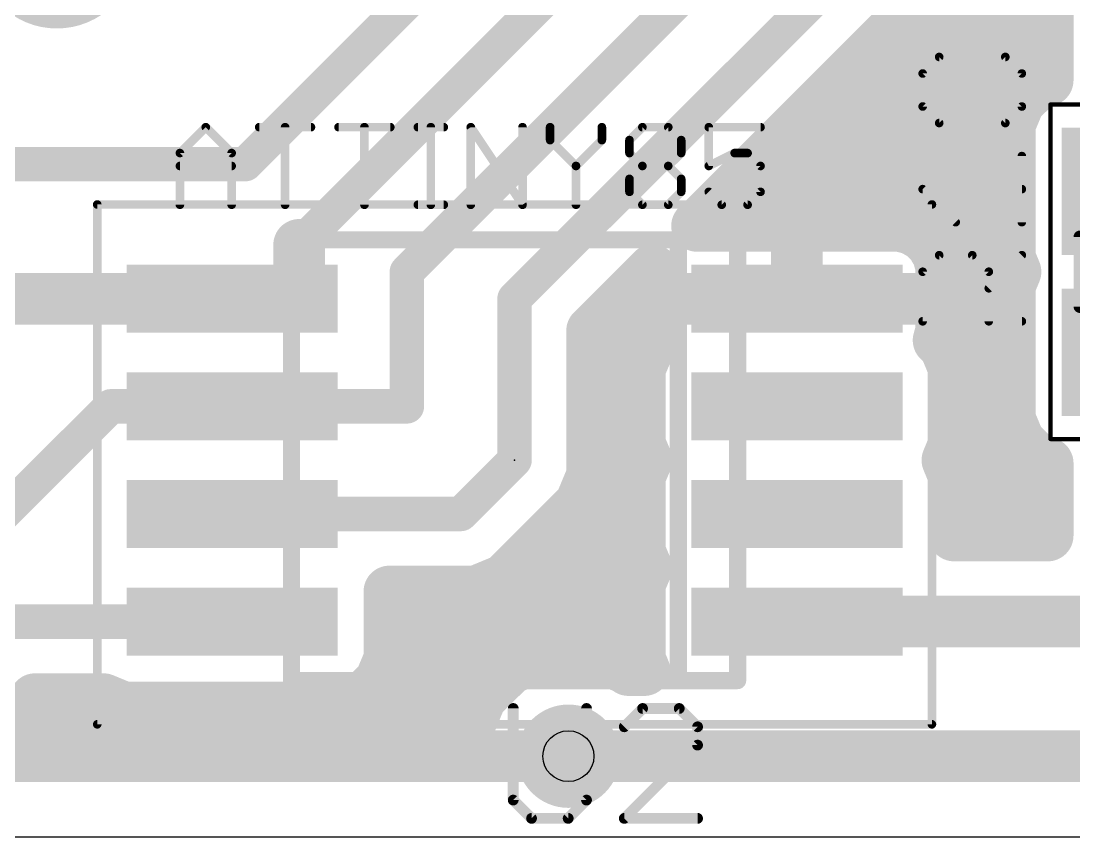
# Model space of a CAD drawing. Extents: x -4.6 to 38, y -0.1 to 31.9.
# Drawn here: x 18.95 to 31.36, y 0 to 9.63 of the extents above; entities that cross this region are included whole.
import ezdxf

# ---------------------------------------------------------------- set-up
doc = ezdxf.new("R2010")
doc.units = 0
for name, color, linetype in [('1', 22, 'CONTINUOUS'), ('16', 175, 'CONTINUOUS'), ('18', 82, 'CONTINUOUS'), ('20', 7, 'CONTINUOUS'), ('21', 253, 'CONTINUOUS'), ('23', 7, 'CONTINUOUS'), ('25', 253, 'CONTINUOUS'), ('27', 253, 'CONTINUOUS'), ('29', 253, 'CONTINUOUS'), ('30', 4, 'CONTINUOUS'), ('31', 3, 'CONTINUOUS'), ('39', 22, 'CONTINUOUS'), ('44', 253, 'CONTINUOUS'), ('51', 253, 'CONTINUOUS')]:
    doc.layers.add(name, color=color, linetype=linetype)

# ---------------------------------------------------------------- blocks, each defined once
blk = doc.blocks.new('ROUNDP')
at = {"const_width": 0.5}
blk.add_lwpolyline([(0, -0.25, 1), (0, 0.25, 1), (0, -0.25)], format="xyb", dxfattribs=at)
blk = doc.blocks.new('RECT')
blk.add_solid([(-0.5, -0.5), (0.5, -0.5), (-0.5, 0.5), (0.5, 0.5)])
blk = doc.blocks.new('ROUNDV')
at = {"const_width": 0.5}
blk.add_lwpolyline([(0, -0.25, 1), (0, 0.25, 1), (0, -0.25)], format="xyb", dxfattribs=at)

msp = doc.modelspace()

# ---------------------------------------------------------------- linework, layer by layer
at = {"layer": '1'}
for points, const_width in [([(21.59, 7.9375), (25.0825, 11.43)], 0.4064), ([(22.225, 6.985), (26.3525, 11.1125)], 0.4064), ([(27.6225, 10.795), (23.495, 6.6675)], 0.4064), ([(24.765, 6.35), (28.8925, 10.4775)], 0.4064), ([(31.0515, 10.1229), (31.0515, 8.9271)], 0.6096), ([(29.4105, 9.7023), (29.6677, 9.9595)], 0.6096), ([(28.095, 7.4575), (29.5275, 9.8425)], 0.6096), ([(29.4618, 9.7536), (31.0515, 9.7536)], 0.6096), ([(26.9169, 7.2088), (29.4105, 9.7023)], 0.6096), ([(28.8522, 9.144), (31.0515, 9.144)], 0.6096), ([(31.0515, 8.9271), (30.9146, 8.8704)], 0.6096), ([(30.9146, 8.8704), (30.7146, 8.6704)], 0.6096), ([(30.7146, 8.6704), (30.6063, 8.409)], 0.6096), ([(28.2426, 8.5344), (30.6583, 8.5344)], 0.6096), ([(30.6063, 8.409), (30.6063, 6.826)], 0.6096), ([(27.633, 7.9248), (30.6063, 7.9248)], 0.6096), ([(18.7325, 7.9375), (21.59, 7.9375)], 0.4064), ([(28.095, 6.35), (28.095, 7.4575)], 0.6096), ([(27.0234, 7.3152), (30.6063, 7.3152)], 0.6096), ([(28.095, 7.2088), (26.9169, 7.2088)], 0.6096), ([(29.3116, 7.2088), (28.095, 7.2088)], 0.6096), ([(28.095, 7.2088), (28.095, 6.35)], 0.6096), ([(28.095, 6.35), (28.095, 7.2088)], 0.6096), ([(29.4537, 7.1707), (29.3116, 7.2088)], 0.6096), ([(29.5811, 7.0972), (29.4537, 7.1707)], 0.6096), ([(29.6852, 6.9931), (29.5811, 7.0972)], 0.6096), ([(22.225, 6.35), (22.225, 6.985)], 0.6096), ([(29.7587, 6.8657), (29.6852, 6.9931)], 0.6096), ([(29.7968, 6.7236), (29.7587, 6.8657)], 0.6096), ([(30.6063, 6.826), (30.672, 6.6675)], 0.6096), ([(25.6794, 5.9712), (26.3932, 6.685)], 0.6096), ([(26.3932, 6.685), (26.3932, 6.35)], 0.6096), ([(28.095, 6.7056), (28.095, 6.7056)], 0.6096), ([(29.7968, 6.35), (29.7968, 6.7236)], 0.6096), ([(29.7968, 6.7056), (30.6562, 6.7056)], 0.6096), ([(30.672, 6.6675), (30.6063, 6.509)], 0.6096), ([(23.495, 6.6675), (23.495, 5.08)], 0.4064), ([(30.6063, 6.509), (30.6063, 4.926)], 0.6096), ([(18.0975, 6.35), (21.435, 6.35)], 0.6096), ([(21.435, 6.35), (22.225, 6.35)], 0.6096), ([(26.3932, 6.35), (28.095, 6.35)], 0.6096), ([(28.095, 6.35), (26.3932, 6.35)], 0.6096), ([(26.3932, 6.35), (26.3932, 5.9764)], 0.6096), ([(28.095, 6.35), (28.095, 6.35)], 0.6096), ([(29.7968, 6.35), (28.095, 6.35)], 0.6096), ([(28.095, 6.35), (28.095, 6.35)], 0.6096), ([(28.095, 6.35), (29.7968, 6.35)], 0.6096), ([(28.095, 6.35), (28.095, 6.35)], 0.6096), ([(29.7968, 5.9764), (29.7968, 6.35)], 0.6096), ([(24.765, 4.445), (24.765, 6.35)], 0.4064), ([(26.67, 6.35), (26.035, 5.715)], 0.4064), ([(28.095, 6.35), (26.67, 6.35)], 0.4064), ([(25.8042, 6.096), (26.3932, 6.096)], 0.6096), ([(29.7968, 6.096), (30.6063, 6.096)], 0.6096), ([(25.6794, 4.2631), (25.6794, 5.9712)], 0.6096), ([(26.3932, 5.9764), (26.4248, 5.8586)], 0.6096), ([(29.7652, 5.8586), (29.7968, 5.9764)], 0.6096), ([(26.3491, 5.7829), (26.2408, 5.5215)], 0.6096), ([(26.4248, 5.8586), (26.3491, 5.7829)], 0.6096), ([(29.8409, 5.7829), (29.7652, 5.8586)], 0.6096), ([(29.9492, 5.5215), (29.8409, 5.7829)], 0.6096), ([(26.035, 5.715), (26.035, 4.1275)], 0.4064), ([(25.6794, 5.4864), (26.2408, 5.4864)], 0.6096), ([(26.2408, 5.5215), (26.2408, 4.6385)], 0.6096), ([(29.9492, 4.6385), (29.9492, 5.5215)], 0.6096), ([(29.9492, 5.4864), (30.6063, 5.4864)], 0.6096), ([(20.0025, 5.08), (18.0975, 3.175)], 0.4064), ([(21.435, 5.08), (20.0025, 5.08)], 0.4064), ([(23.495, 5.08), (21.435, 5.08)], 0.4064), ([(30.6063, 4.926), (30.7146, 4.6646)], 0.6096), ([(25.6794, 4.8768), (26.2408, 4.8768)], 0.6096), ([(29.9492, 4.8768), (30.6267, 4.8768)], 0.6096), ([(30.7146, 4.6646), (30.9146, 4.4646)], 0.6096), ([(26.2408, 4.6385), (26.321, 4.445)], 0.6096), ([(29.869, 4.445), (29.9492, 4.6385)], 0.6096), ([(26.321, 4.445), (26.2408, 4.2515)], 0.6096), ([(29.9492, 4.2515), (29.869, 4.445)], 0.6096), ([(30.9146, 4.4646), (31.0515, 4.4079)], 0.6096), ([(24.13, 3.81), (24.765, 4.445)], 0.4064), ([(31.0515, 4.4079), (31.0515, 3.556)], 0.6096), ([(25.5402, 3.927), (25.6794, 4.2631)], 0.6096), ([(25.6794, 4.2672), (26.2473, 4.2672)], 0.6096), ([(26.2408, 4.2515), (26.2408, 3.3685)], 0.6096), ([(29.9427, 4.2672), (31.0515, 4.2672)], 0.6096), ([(29.9492, 3.556), (29.9492, 4.2515)], 0.6096), ([(26.035, 4.1275), (23.495, 1.27)], 0.4064), ([(25.283, 3.6698), (25.5402, 3.927)], 0.6096), ([(21.435, 3.81), (24.13, 3.81)], 0.4064), ([(24.648, 3.0348), (25.283, 3.6698)], 0.6096), ([(25.2708, 3.6576), (26.2408, 3.6576)], 0.6096), ([(29.9492, 3.6576), (31.0515, 3.6576)], 0.6096), ([(31.0515, 3.556), (29.9492, 3.556)], 0.6096), ([(26.2408, 3.3685), (26.321, 3.175)], 0.6096), ([(26.321, 3.175), (26.2408, 2.9815)], 0.6096), ([(24.6612, 3.048), (26.2684, 3.048)], 0.6096), ([(24.3119, 2.8956), (24.648, 3.0348)], 0.6096), ([(26.2408, 2.9815), (26.2408, 2.0985)], 0.6096), ([(23.2892, 2.0985), (23.2892, 2.8956)], 0.6096), ([(23.2892, 2.8956), (24.3119, 2.8956)], 0.6096), ([(21.435, 2.54), (18.7325, 2.54)], 0.4064), ([(23.2892, 2.4384), (26.2408, 2.4384)], 0.6096), ([(28.095, 2.54), (32.0675, 2.54)], 0.6096), ([(23.1809, 1.8371), (23.2892, 2.0985)], 0.6096), ([(25.1575, 2.1717), (24.7094, 1.9861)], 0.6096), ([(25.6425, 2.1717), (25.1575, 2.1717)], 0.6096), ([(26.0906, 1.9861), (25.6425, 2.1717)], 0.6096), ([(26.2408, 2.0985), (26.2947, 1.9685)], 0.6096), ([(24.7094, 1.9861), (24.3664, 1.6431)], 0.6096), ([(26.1082, 1.9685), (26.0906, 1.9861)], 0.6096), ([(26.2947, 1.9685), (26.1082, 1.9685)], 0.6096), ([(22.9809, 1.6371), (23.1809, 1.8371)], 0.6096), ([(23.1726, 1.8288), (24.5521, 1.8288)], 0.6096), ([(18.933, 1.4473), (19.1113, 1.6256)], 0.6096), ([(19.1113, 1.6256), (19.9168, 1.6256)], 0.6096), ([(19.9168, 1.6256), (20.1505, 1.5288)], 0.6096), ([(22.7195, 1.5288), (22.9809, 1.6371)], 0.6096), ([(24.3664, 1.6431), (24.2329, 1.3208)], 0.6096), ([(18.6275, 1.3208), (18.933, 1.4473)], 0.6096), ([(20.1505, 1.5288), (22.7195, 1.5288)], 0.6096), ([(24.2329, 1.3208), (18.6275, 1.3208)], 0.6096), ([(23.495, 1.27), (12.3825, 1.27)], 0.6096), ([(35.15, 0.9525), (25.4, 0.9525)], 0.6096)]:
    msp.add_lwpolyline(points, dxfattribs=dict(at, const_width=const_width))
for points, const_width in [([(29.4618, 9.906, 1), (29.4618, 9.6012)], 0.3048), ([(29.6581, 9.764, 1), (29.3969, 9.921)], 0.3048), ([(31.0515, 9.6012, 1), (31.0515, 9.906)], 0.3048), ([(29.3027, 9.8101, 1), (29.5182, 9.5945)], 0.3048), ([(29.5182, 9.5945, 1), (29.3027, 9.8101)], 0.3048), ([(28.8522, 9.2964, 1), (28.8522, 8.9916)], 0.3048), ([(31.0515, 8.9916, 1), (31.0515, 9.2964)], 0.3048), ([(31.1098, 8.7863, 1), (30.9932, 9.0679)], 0.3048), ([(30.8563, 9.0112, 1), (30.973, 8.7296)], 0.3048), ([(31.0224, 8.7627, 1), (30.8069, 8.9782)], 0.3048), ([(30.8991, 8.9271, 1), (31.2039, 8.9271)], 0.3048), ([(30.8554, 8.612, 1), (30.5738, 8.7287)], 0.3048), ([(28.2426, 8.6868, 1), (28.2426, 8.382)], 0.3048), ([(30.6068, 8.7781, 1), (30.8223, 8.5626)], 0.3048), ([(30.6583, 8.382, 1), (30.6583, 8.6868)], 0.3048), ([(30.7587, 8.409, 1), (30.4539, 8.409)], 0.3048), ([(30.4655, 8.4673, 1), (30.7471, 8.3506)], 0.3048), ([(27.633, 8.0772, 1), (27.633, 7.7724)], 0.3048), ([(30.6063, 7.7724, 1), (30.6063, 8.0772)], 0.3048), ([(21.5182, 8.0093, 1), (21.6618, 7.8657)], 0.2032), ([(21.59, 7.8359, 1), (21.59, 8.0391)], 0.2032), ([(28.2474, 7.4575, 1), (27.9426, 7.4575)], 0.3048), ([(27.0234, 7.4676, 1), (27.0234, 7.1628)], 0.3048), ([(27.9644, 7.536, 1), (28.2256, 7.379)], 0.3048), ([(30.6063, 7.1628, 1), (30.6063, 7.4676)], 0.3048), ([(26.9169, 7.3612, 1), (26.9169, 7.0564)], 0.3048), ([(26.8092, 7.3166, 1), (27.0247, 7.101)], 0.3048), ([(28.095, 7.3612, 1), (28.095, 7.0564)], 0.3048), ([(28.2474, 7.2088, 1), (27.9426, 7.2088)], 0.3048), ([(28.2474, 7.2088, 1), (27.9426, 7.2088)], 0.3048), ([(28.095, 7.0564, 1), (28.095, 7.3612)], 0.3048), ([(29.351, 7.356, 1), (29.2721, 7.0616)], 0.3048), ([(29.5299, 7.3027, 1), (29.3775, 7.0387)], 0.3048), ([(29.3116, 7.0564, 1), (29.3116, 7.3612)], 0.3048), ([(29.4142, 7.0235, 1), (29.4931, 7.3179)], 0.3048), ([(29.6889, 7.2049, 1), (29.4733, 6.9894)], 0.3048), ([(29.5049, 6.9652, 1), (29.6573, 7.2291)], 0.3048), ([(22.3774, 6.985, 1), (22.0726, 6.985)], 0.3048), ([(29.8171, 7.0693, 1), (29.5532, 6.9169)], 0.3048), ([(29.5774, 6.8853, 1), (29.7929, 7.1009)], 0.3048), ([(22.1532, 7.0568, 1), (22.2968, 6.9132)], 0.2032), ([(29.9059, 6.9051, 1), (29.6115, 6.8262)], 0.3048), ([(29.6267, 6.7895, 1), (29.8907, 6.9419)], 0.3048), ([(30.7471, 6.8844, 1), (30.4655, 6.7677)], 0.3048), ([(26.5456, 6.685, 1), (26.2408, 6.685)], 0.3048), ([(26.501, 6.5773, 1), (26.2854, 6.7928)], 0.3048), ([(28.095, 6.858, 1), (28.095, 6.5532)], 0.3048), ([(28.095, 6.5532, 1), (28.095, 6.858)], 0.3048), ([(29.9492, 6.7236, 1), (29.6444, 6.7236)], 0.3048), ([(29.7968, 6.858, 1), (29.7968, 6.5532)], 0.3048), ([(30.4539, 6.826, 1), (30.7587, 6.826)], 0.3048), ([(30.8128, 6.6092, 1), (30.5312, 6.7258)], 0.3048), ([(30.6562, 6.5532, 1), (30.6562, 6.858)], 0.3048), ([(23.5966, 6.6675, 1), (23.3934, 6.6675)], 0.2032), ([(23.4232, 6.7393, 1), (23.5668, 6.5957)], 0.2032), ([(29.6496, 6.6841, 1), (29.944, 6.763)], 0.3048), ([(30.5312, 6.6092, 1), (30.8128, 6.7258)], 0.3048), ([(30.7587, 6.509, 1), (30.4539, 6.509)], 0.3048), ([(30.4655, 6.5673, 1), (30.7471, 6.4506)], 0.3048), ([(21.435, 6.5024, 1), (21.435, 6.1976)], 0.3048), ([(21.435, 6.1976, 1), (21.435, 6.5024)], 0.3048), ([(22.225, 6.1976, 1), (22.225, 6.5024)], 0.3048), ([(26.3932, 6.5024, 1), (26.3932, 6.1976)], 0.3048), ([(26.3932, 6.5024, 1), (26.3932, 6.1976)], 0.3048), ([(26.5456, 6.35, 1), (26.2408, 6.35)], 0.3048), ([(28.2474, 6.35, 1), (27.9426, 6.35)], 0.3048), ([(28.095, 6.5024, 1), (28.095, 6.1976)], 0.3048), ([(28.2474, 6.35, 1), (27.9426, 6.35)], 0.3048), ([(28.095, 6.5024, 1), (28.095, 6.1976)], 0.3048), ([(28.095, 6.5024, 1), (28.095, 6.1976)], 0.3048), ([(28.095, 6.1976, 1), (28.095, 6.5024)], 0.3048), ([(28.095, 6.1976, 1), (28.095, 6.5024)], 0.3048), ([(28.095, 6.1976, 1), (28.095, 6.5024)], 0.3048), ([(29.9492, 6.35, 1), (29.6444, 6.35)], 0.3048), ([(29.7968, 6.1976, 1), (29.7968, 6.5024)], 0.3048), ([(29.7968, 6.1976, 1), (29.7968, 6.5024)], 0.3048), ([(22.0726, 6.35, 1), (22.3774, 6.35)], 0.3048), ([(24.8666, 6.35, 1), (24.6634, 6.35)], 0.2032), ([(24.6932, 6.4218, 1), (24.8368, 6.2782)], 0.2032), ([(26.2408, 6.35, 1), (26.5456, 6.35)], 0.3048), ([(26.67, 6.4516, 1), (26.67, 6.2484)], 0.2032), ([(26.7418, 6.2782, 1), (26.5982, 6.4218)], 0.2032), ([(27.9426, 6.35, 1), (28.2474, 6.35)], 0.3048), ([(27.9426, 6.35, 1), (28.2474, 6.35)], 0.3048), ([(27.9426, 6.35, 1), (28.2474, 6.35)], 0.3048), ([(27.9426, 6.35, 1), (28.2474, 6.35)], 0.3048), ([(27.9426, 6.35, 1), (28.2474, 6.35)], 0.3048), ([(28.095, 6.2484, 1), (28.095, 6.4516)], 0.2032), ([(29.6444, 6.35, 1), (29.9492, 6.35)], 0.3048), ([(25.8042, 6.2484, 1), (25.8042, 5.9436)], 0.3048), ([(26.3932, 5.9436, 1), (26.3932, 6.2484)], 0.3048), ([(29.7968, 6.2484, 1), (29.7968, 5.9436)], 0.3048), ([(30.6063, 5.9436, 1), (30.6063, 6.2484)], 0.3048), ([(25.8318, 5.9712, 1), (25.527, 5.9712)], 0.3048), ([(25.5716, 6.079, 1), (25.7872, 5.8635)], 0.3048), ([(26.5404, 6.0159, 1), (26.246, 5.937)], 0.3048), ([(29.944, 5.937, 1), (29.6496, 6.0159)], 0.3048), ([(26.4899, 5.7245, 1), (26.2083, 5.8412)], 0.3048), ([(26.2408, 5.9764, 1), (26.5456, 5.9764)], 0.3048), ([(26.5325, 5.7508, 1), (26.317, 5.9663)], 0.3048), ([(29.873, 5.9663, 1), (29.6575, 5.7508)], 0.3048), ([(29.6444, 5.9764, 1), (29.9492, 5.9764)], 0.3048), ([(29.9817, 5.8412, 1), (29.7001, 5.7245)], 0.3048), ([(26.2413, 5.8906, 1), (26.4568, 5.6751)], 0.3048), ([(26.2776, 5.8191, 1), (26.572, 5.898)], 0.3048), ([(29.618, 5.898, 1), (29.9124, 5.8191)], 0.3048), ([(29.7332, 5.6751, 1), (29.9487, 5.8906)], 0.3048), ([(26.1366, 5.715, 1), (25.9334, 5.715)], 0.2032), ([(25.9632, 5.7868, 1), (26.1068, 5.6432)], 0.2032), ([(25.6794, 5.6388, 1), (25.6794, 5.334)], 0.3048), ([(26.3932, 5.5215, 1), (26.0884, 5.5215)], 0.3048), ([(26.1, 5.5798, 1), (26.3816, 5.4631)], 0.3048), ([(26.2408, 5.334, 1), (26.2408, 5.6388)], 0.3048), ([(30.1016, 5.5215, 1), (29.7968, 5.5215)], 0.3048), ([(29.9492, 5.6388, 1), (29.9492, 5.334)], 0.3048), ([(29.8084, 5.4631, 1), (30.09, 5.5798)], 0.3048), ([(30.6063, 5.334, 1), (30.6063, 5.6388)], 0.3048), ([(20.0025, 5.1816, 1), (20.0025, 4.9784)], 0.2032), ([(20.0743, 5.0082, 1), (19.9307, 5.1518)], 0.2032), ([(21.435, 5.1816, 1), (21.435, 4.9784)], 0.2032), ([(21.435, 4.9784, 1), (21.435, 5.1816)], 0.2032), ([(23.495, 4.9784, 1), (23.495, 5.1816)], 0.2032), ([(30.7471, 4.9844, 1), (30.4655, 4.8677)], 0.3048), ([(23.3934, 5.08, 1), (23.5966, 5.08)], 0.2032), ([(25.6794, 5.0292, 1), (25.6794, 4.7244)], 0.3048), ([(26.2408, 4.7244, 1), (26.2408, 5.0292)], 0.3048), ([(29.9492, 5.0292, 1), (29.9492, 4.7244)], 0.3048), ([(30.6267, 4.7244, 1), (30.6267, 5.0292)], 0.3048), ([(30.4539, 4.926, 1), (30.7587, 4.926)], 0.3048), ([(30.8223, 4.7724, 1), (30.6068, 4.5569)], 0.3048), ([(26.3816, 4.6969, 1), (26.1, 4.5802)], 0.3048), ([(30.09, 4.5802, 1), (29.8084, 4.6969)], 0.3048), ([(30.5738, 4.6063, 1), (30.8554, 4.723)], 0.3048), ([(26.0884, 4.6385, 1), (26.3932, 4.6385)], 0.3048), ([(26.4618, 4.3867, 1), (26.1802, 4.5033)], 0.3048), ([(30.0098, 4.5033, 1), (29.7282, 4.3867)], 0.3048), ([(29.7968, 4.6385, 1), (30.1016, 4.6385)], 0.3048), ([(30.973, 4.6054, 1), (30.8563, 4.3238)], 0.3048), ([(30.8069, 4.3568, 1), (31.0224, 4.5723)], 0.3048), ([(24.8368, 4.3732, 1), (24.6932, 4.5168)], 0.2032), ([(26.1802, 4.3867, 1), (26.4618, 4.5033)], 0.3048), ([(29.7282, 4.5033, 1), (30.0098, 4.3867)], 0.3048), ([(31.2039, 4.4079, 1), (30.8991, 4.4079)], 0.3048), ([(30.9932, 4.2671, 1), (31.1098, 4.5487)], 0.3048), ([(24.6634, 4.445, 1), (24.8666, 4.445)], 0.2032), ([(25.6794, 4.4196, 1), (25.6794, 4.1148)], 0.3048), ([(25.8202, 4.2048, 1), (25.5386, 4.3214)], 0.3048), ([(26.3932, 4.2515, 1), (26.0884, 4.2515)], 0.3048), ([(26.2473, 4.1148, 1), (26.2473, 4.4196)], 0.3048), ([(29.9427, 4.4196, 1), (29.9427, 4.1148)], 0.3048), ([(30.1016, 4.2515, 1), (29.7968, 4.2515)], 0.3048), ([(31.0515, 4.1148, 1), (31.0515, 4.4196)], 0.3048), ([(25.527, 4.2631, 1), (25.8318, 4.2631)], 0.3048), ([(26.1, 4.3098, 1), (26.3816, 4.1931)], 0.3048), ([(29.8084, 4.1931, 1), (30.09, 4.3098)], 0.3048), ([(25.648, 3.8193, 1), (25.4324, 4.0348)], 0.3048), ([(25.9334, 4.1275, 1), (26.1366, 4.1275)], 0.2032), ([(26.1109, 4.06, 1), (25.9591, 4.195)], 0.2032), ([(25.3994, 3.9854, 1), (25.681, 3.8687)], 0.3048), ([(21.435, 3.9116, 1), (21.435, 3.7084)], 0.2032), ([(24.0582, 3.8818, 1), (24.2018, 3.7382)], 0.2032), ([(24.13, 3.7084, 1), (24.13, 3.9116)], 0.2032), ([(25.3907, 3.562, 1), (25.1752, 3.7776)], 0.3048), ([(25.2708, 3.81, 1), (25.2708, 3.5052)], 0.3048), ([(25.1752, 3.7776, 1), (25.3907, 3.562)], 0.3048), ([(26.2408, 3.5052, 1), (26.2408, 3.81)], 0.3048), ([(29.9492, 3.81, 1), (29.9492, 3.5052)], 0.3048), ([(29.9492, 3.7084, 1), (29.9492, 3.4036)], 0.3048), ([(31.0515, 3.5052, 1), (31.0515, 3.81)], 0.3048), ([(31.0515, 3.4036, 1), (31.0515, 3.7084)], 0.3048), ([(26.3816, 3.4269, 1), (26.1, 3.3102)], 0.3048), ([(29.7968, 3.556, 1), (30.1016, 3.556)], 0.3048), ([(30.8991, 3.556, 1), (31.2039, 3.556)], 0.3048), ([(26.0884, 3.3685, 1), (26.3932, 3.3685)], 0.3048), ([(26.4618, 3.1167, 1), (26.1802, 3.2333)], 0.3048), ([(24.6612, 3.2004, 1), (24.6612, 2.8956)], 0.3048), ([(26.1802, 3.1167, 1), (26.4618, 3.2333)], 0.3048), ([(26.2684, 2.8956, 1), (26.2684, 3.2004)], 0.3048), ([(24.5402, 3.1426, 1), (24.7557, 2.927)], 0.3048), ([(24.7063, 2.894, 1), (24.5896, 3.1756)], 0.3048), ([(26.3932, 2.9815, 1), (26.0884, 2.9815)], 0.3048), ([(23.4416, 2.8956, 1), (23.1368, 2.8956)], 0.3048), ([(23.2892, 3.048, 1), (23.2892, 2.7432)], 0.3048), ([(24.2536, 3.0364, 1), (24.3702, 2.7548)], 0.3048), ([(24.3119, 2.7432, 1), (24.3119, 3.048)], 0.3048), ([(26.1, 3.0398, 1), (26.3816, 2.9231)], 0.3048), ([(21.435, 2.4384, 1), (21.435, 2.6416)], 0.2032), ([(23.2892, 2.5908, 1), (23.2892, 2.286)], 0.3048), ([(26.2408, 2.286, 1), (26.2408, 2.5908)], 0.3048), ([(28.095, 2.6924, 1), (28.095, 2.3876)], 0.3048), ([(23.43, 2.0402, 1), (23.1484, 2.1569)], 0.3048), ([(25.1575, 2.3241, 1), (25.1575, 2.0193)], 0.3048), ([(25.2158, 2.0309, 1), (25.0992, 2.3125)], 0.3048), ([(25.7008, 2.3125, 1), (25.5842, 2.0309)], 0.3048), ([(25.6425, 2.0193, 1), (25.6425, 2.3241)], 0.3048), ([(26.3816, 2.1569, 1), (26.1, 2.0402)], 0.3048), ([(23.1368, 2.0985, 1), (23.4416, 2.0985)], 0.3048), ([(24.6511, 2.1269, 1), (24.7677, 1.8453)], 0.3048), ([(24.8171, 1.8783, 1), (24.6016, 2.0938)], 0.3048), ([(26.1984, 2.0938, 1), (25.9829, 1.8783)], 0.3048), ([(26.1082, 2.1209, 1), (26.1082, 1.8161)], 0.3048), ([(26.0323, 1.8453, 1), (26.1489, 2.1269)], 0.3048), ([(26.0884, 2.0985, 1), (26.3932, 2.0985)], 0.3048), ([(26.2947, 1.8161, 1), (26.2947, 2.1209)], 0.3048), ([(23.1726, 1.9812, 1), (23.1726, 1.6764)], 0.3048), ([(23.2887, 1.7294, 1), (23.0732, 1.9449)], 0.3048), ([(24.5521, 1.6764, 1), (24.5521, 1.9812)], 0.3048), ([(26.0004, 1.8607, 1), (26.216, 2.0763)], 0.3048), ([(26.1539, 1.9102, 1), (26.4355, 2.0268)], 0.3048), ([(23.0401, 1.8955, 1), (23.3217, 1.7788)], 0.3048), ([(19.1113, 1.778, 1), (19.1113, 1.4732)], 0.3048), ([(19.219, 1.5178, 1), (19.0035, 1.7334)], 0.3048), ([(19.9752, 1.7664, 1), (19.8585, 1.4848)], 0.3048), ([(19.9168, 1.4732, 1), (19.9168, 1.778)], 0.3048), ([(22.8731, 1.7448, 1), (23.0886, 1.5293)], 0.3048), ([(23.0392, 1.4963, 1), (22.9225, 1.7779)], 0.3048), ([(24.2586, 1.7509, 1), (24.4742, 1.5354)], 0.3048), ([(24.5072, 1.5848, 1), (24.2256, 1.7014)], 0.3048), ([(18.9913, 1.3065, 1), (18.8746, 1.5881)], 0.3048), ([(20.1505, 1.6812, 1), (20.1505, 1.3764)], 0.3048), ([(20.0922, 1.388, 1), (20.2089, 1.6696)], 0.3048), ([(22.6611, 1.6696, 1), (22.7778, 1.388)], 0.3048), ([(22.7195, 1.3764, 1), (22.7195, 1.6812)], 0.3048), ([(18.8252, 1.5551, 1), (19.0407, 1.3395)], 0.3048), ([(24.2329, 1.1684, 1), (24.2329, 1.4732)], 0.3048), ([(23.495, 1.1176, 1), (23.495, 1.4224)], 0.3048), ([(24.0921, 1.3791, 1), (24.3737, 1.2625)], 0.3048), ([(23.4191, 1.3375, 1), (23.5709, 1.2025)], 0.2032), ([(25.4, 1.1049, 1), (25.4, 0.8001)], 0.3048)]:
    msp.add_lwpolyline(points, format="xyb", dxfattribs=dict(at, const_width=const_width))
at = {"layer": '16', "const_width": 0.6096}
msp.add_lwpolyline([(25.4, 0.9525), (15.5575, 0.9525)], dxfattribs=at)
at = {"layer": '16', "const_width": 0.3048}
msp.add_lwpolyline([(25.4, 0.8001, 1), (25.4, 1.1049)], format="xyb", dxfattribs=at)
at = {"layer": '20'}
msp.add_line((0, 0), (37.445, 0), dxfattribs=at)
at = {"layer": '21', "const_width": 0.2032}
for points in [[(22.135, 7.045), (26.695, 7.045)], [(26.695, 7.045), (27.395, 7.045)], [(26.695, 7.045), (26.695, 1.845)], [(26.695, 1.845), (22.135, 1.845)], [(27.395, 1.845), (26.695, 1.845)]]:
    msp.add_lwpolyline(points, dxfattribs=at)
at = {"layer": '21', "const_width": 0.1016}
for points in [[(22.135, 7.0958, 1), (22.135, 6.9942)], [(26.695, 7.0958, 1), (26.695, 6.9942)], [(26.7458, 7.045, 1), (26.6442, 7.045)], [(26.695, 6.9942, 1), (26.695, 7.0958)], [(27.395, 6.9942, 1), (27.395, 7.0958)], [(22.135, 1.8958, 1), (22.135, 1.7942)], [(26.695, 1.8958, 1), (26.695, 1.7942)], [(26.6442, 1.845, 1), (26.7458, 1.845)], [(26.695, 1.7942, 1), (26.695, 1.8958)], [(27.395, 1.7942, 1), (27.395, 1.8958)]]:
    msp.add_lwpolyline(points, format="xyb", dxfattribs=at)
at = {"layer": '23'}
msp.add_point((24.765, 4.445), dxfattribs=at)
at = {"layer": '25'}
for points, const_width in [([(29.5773, 9.0068), (29.7722, 9.2017)], 0.1016), ([(29.7722, 9.2017), (30.5518, 9.2017)], 0.1016), ([(30.5518, 8.4221), (29.7722, 9.2017)], 0.1016), ([(30.5518, 9.2017), (30.7467, 9.0068)], 0.1016), ([(29.5773, 8.617), (29.5773, 9.0068)], 0.1016), ([(30.7467, 9.0068), (30.7467, 8.617)], 0.1016), ([(29.7722, 8.4221), (29.5773, 8.617)], 0.1016), ([(30.7467, 8.617), (30.5518, 8.4221)], 0.1016), ([(30.5518, 8.4221), (29.7722, 8.4221)], 0.1016), ([(30.7467, 7.2527), (30.7467, 8.0323)], 0.1016), ([(29.9671, 7.2527), (29.5773, 7.6425)], 0.1016), ([(29.5773, 7.6425), (30.7467, 7.6425)], 0.1016), ([(29.5773, 6.668), (29.7722, 6.8629)], 0.1016), ([(29.7722, 6.8629), (30.162, 6.8629)], 0.1016), ([(30.162, 6.8629), (30.3569, 6.668)], 0.1016), ([(30.3569, 6.4731), (30.7467, 6.8629)], 0.1016), ([(29.5773, 6.0833), (29.5773, 6.668)], 0.1016), ([(30.3569, 6.668), (30.3569, 6.0833)], 0.1016), ([(30.7467, 6.0833), (29.5773, 6.0833)], 0.1016), ([(24.749, 1.5156), (24.749, 0.4352)], 0.127), ([(25.6134, 0.4352), (25.6134, 1.5156)], 0.127), ([(26.2749, 1.5156), (26.0588, 1.2995)], 0.127), ([(26.707, 1.5156), (26.2749, 1.5156)], 0.127), ([(26.9231, 1.2995), (26.707, 1.5156)], 0.127), ([(26.9231, 1.0834), (26.9231, 1.2995)], 0.127), ([(26.0588, 0.2191), (26.9231, 1.0834)], 0.127), ([(24.749, 0.4352), (24.9651, 0.2191)], 0.127), ([(25.3973, 0.2191), (25.6134, 0.4352)], 0.127), ([(24.9651, 0.2191), (25.3973, 0.2191)], 0.127), ([(26.9231, 0.2191), (26.0588, 0.2191)], 0.127)]:
    msp.add_lwpolyline(points, dxfattribs=dict(at, const_width=const_width))
for points, const_width in [([(29.7902, 9.2197, 1), (29.7542, 9.1837)], 0.0508), ([(29.7722, 9.2271, 1), (29.7722, 9.1763)], 0.0508), ([(29.7902, 9.1837, 1), (29.7542, 9.2197)], 0.0508), ([(30.5698, 9.2197, 1), (30.5338, 9.1837)], 0.0508), ([(30.5518, 9.1763, 1), (30.5518, 9.2271)], 0.0508), ([(29.5593, 9.0248, 1), (29.5953, 8.9888)], 0.0508), ([(29.6027, 9.0068, 1), (29.5519, 9.0068)], 0.0508), ([(30.7721, 9.0068, 1), (30.7213, 9.0068)], 0.0508), ([(30.7287, 8.9888, 1), (30.7647, 9.0248)], 0.0508), ([(29.5953, 8.635, 1), (29.5593, 8.599)], 0.0508), ([(29.5519, 8.617, 1), (29.6027, 8.617)], 0.0508), ([(30.7213, 8.617, 1), (30.7721, 8.617)], 0.0508), ([(30.7647, 8.599, 1), (30.7287, 8.635)], 0.0508), ([(29.7722, 8.4475, 1), (29.7722, 8.3967)], 0.0508), ([(29.7542, 8.4041, 1), (29.7902, 8.4401)], 0.0508), ([(30.5338, 8.4401, 1), (30.5698, 8.4041)], 0.0508), ([(30.5338, 8.4041, 1), (30.5698, 8.4401)], 0.0508), ([(30.5518, 8.3967, 1), (30.5518, 8.4475)], 0.0508), ([(30.7721, 8.0323, 1), (30.7213, 8.0323)], 0.0508), ([(29.5953, 7.6605, 1), (29.5593, 7.6245)], 0.0508), ([(29.5773, 7.6679, 1), (29.5773, 7.6171)], 0.0508), ([(30.7467, 7.6171, 1), (30.7467, 7.6679)], 0.0508), ([(29.9491, 7.2347, 1), (29.9851, 7.2707)], 0.0508), ([(30.7213, 7.2527, 1), (30.7721, 7.2527)], 0.0508), ([(29.7722, 6.8883, 1), (29.7722, 6.8375)], 0.0508), ([(29.7902, 6.8449, 1), (29.7542, 6.8809)], 0.0508), ([(30.18, 6.8809, 1), (30.144, 6.8449)], 0.0508), ([(30.162, 6.8375, 1), (30.162, 6.8883)], 0.0508), ([(30.7647, 6.8449, 1), (30.7287, 6.8809)], 0.0508), ([(29.5593, 6.686, 1), (29.5953, 6.65)], 0.0508), ([(29.6027, 6.668, 1), (29.5519, 6.668)], 0.0508), ([(30.3823, 6.668, 1), (30.3315, 6.668)], 0.0508), ([(30.3389, 6.65, 1), (30.3749, 6.686)], 0.0508), ([(30.3389, 6.4911, 1), (30.3749, 6.4551)], 0.0508), ([(29.5773, 6.1087, 1), (29.5773, 6.0579)], 0.0508), ([(29.5519, 6.0833, 1), (29.6027, 6.0833)], 0.0508), ([(30.3315, 6.0833, 1), (30.3823, 6.0833)], 0.0508), ([(30.7467, 6.0579, 1), (30.7467, 6.1087)], 0.0508), ([(24.7808, 1.5156, 1), (24.7173, 1.5156)], 0.0635), ([(25.6451, 1.5156, 1), (25.5816, 1.5156)], 0.0635), ([(26.2749, 1.5474, 1), (26.2749, 1.4839)], 0.0635), ([(26.2973, 1.4932, 1), (26.2524, 1.5381)], 0.0635), ([(26.7295, 1.5381, 1), (26.6846, 1.4932)], 0.0635), ([(26.707, 1.4839, 1), (26.707, 1.5474)], 0.0635), ([(26.0363, 1.322, 1), (26.0812, 1.2771)], 0.0635), ([(26.9549, 1.2995, 1), (26.8914, 1.2995)], 0.0635), ([(26.9007, 1.2771, 1), (26.9456, 1.322)], 0.0635), ([(26.9456, 1.061, 1), (26.9007, 1.1059)], 0.0635), ([(26.8914, 1.0834, 1), (26.9549, 1.0834)], 0.0635), ([(24.7715, 0.4576, 1), (24.7266, 0.4127)], 0.0635), ([(25.6358, 0.4127, 1), (25.5909, 0.4576)], 0.0635), ([(24.7173, 0.4352, 1), (24.7808, 0.4352)], 0.0635), ([(25.5816, 0.4352, 1), (25.6451, 0.4352)], 0.0635), ([(24.9651, 0.2509, 1), (24.9651, 0.1874)], 0.0635), ([(24.9427, 0.1966, 1), (24.9876, 0.2416)], 0.0635), ([(25.3748, 0.2416, 1), (25.4198, 0.1966)], 0.0635), ([(25.3973, 0.1874, 1), (25.3973, 0.2509)], 0.0635), ([(26.0363, 0.2416, 1), (26.0812, 0.1966)], 0.0635), ([(26.0588, 0.2509, 1), (26.0588, 0.1874)], 0.0635), ([(26.9231, 0.1874, 1), (26.9231, 0.2509)], 0.0635)]:
    msp.add_lwpolyline(points, format="xyb", dxfattribs=dict(at, const_width=const_width))
at = {"layer": '27', "const_width": 0.1016}
for points in [[(20.8185, 8.0682), (21.1235, 8.3733)], [(21.1235, 8.3733), (21.4286, 8.0682)], [(21.754, 8.3733), (22.3641, 8.3733)], [(22.0591, 7.4581), (22.0591, 8.3733)], [(22.6895, 8.3733), (23.2996, 8.3733)], [(22.9946, 7.4581), (22.9946, 8.3733)], [(23.625, 8.3733), (23.9301, 8.3733)], [(23.7776, 7.4581), (23.7776, 8.3733)], [(24.2487, 7.4581), (24.2487, 8.3733)], [(24.2487, 8.3733), (24.8588, 7.4581)], [(24.8588, 7.4581), (24.8588, 8.3733)], [(25.1842, 8.3733), (25.1842, 8.2208)], [(25.7944, 8.2208), (25.7944, 8.3733)], [(26.1198, 8.2208), (26.2723, 8.3733)], [(26.2723, 8.3733), (26.5773, 8.3733)], [(26.5773, 8.3733), (26.7299, 8.2208)], [(27.6654, 8.3733), (27.0553, 8.3733)], [(27.0553, 8.3733), (27.0553, 7.9157)], [(25.1842, 8.2208), (25.4893, 7.9157)], [(25.4893, 7.9157), (25.7944, 8.2208)], [(26.1198, 8.0682), (26.1198, 8.2208)], [(26.7299, 8.2208), (26.7299, 8.0682)], [(20.8185, 7.4581), (20.8185, 8.0682)], [(21.4286, 8.0682), (21.4286, 7.4581)], [(26.2723, 7.9157), (26.1198, 8.0682)], [(26.7299, 8.0682), (26.5773, 7.9157)], [(27.0553, 7.9157), (27.3603, 8.0682)], [(27.3603, 8.0682), (27.5129, 8.0682)], [(27.5129, 8.0682), (27.6654, 7.9157)], [(20.8185, 7.9157), (21.4286, 7.9157)], [(25.4893, 7.9157), (25.4893, 7.4581)], [(26.1198, 7.7632), (26.2723, 7.9157)], [(26.2723, 7.9157), (26.5773, 7.9157)], [(26.5773, 7.9157), (26.7299, 7.7632)], [(27.6654, 7.9157), (27.6654, 7.6106)], [(26.1198, 7.6106), (26.1198, 7.7632)], [(26.7299, 7.7632), (26.7299, 7.6106)], [(26.2723, 7.4581), (26.1198, 7.6106)], [(26.7299, 7.6106), (26.5773, 7.4581)], [(27.2078, 7.4581), (27.0553, 7.6106)], [(27.6654, 7.6106), (27.5129, 7.4581)], [(23.625, 7.4581), (23.9301, 7.4581)], [(26.5773, 7.4581), (26.2723, 7.4581)], [(27.5129, 7.4581), (27.2078, 7.4581)]]:
    msp.add_lwpolyline(points, dxfattribs=at)
at = {"layer": '27', "const_width": 0.0508}
for points in [[(21.1415, 8.3912, 1), (21.1056, 8.3553)], [(21.1415, 8.3553, 1), (21.1056, 8.3912)], [(21.754, 8.3987, 1), (21.754, 8.3479)], [(22.0845, 8.3733, 1), (22.0337, 8.3733)], [(22.3641, 8.3479, 1), (22.3641, 8.3987)], [(22.6895, 8.3987, 1), (22.6895, 8.3479)], [(23.02, 8.3733, 1), (22.9692, 8.3733)], [(23.2996, 8.3479, 1), (23.2996, 8.3987)], [(23.625, 8.3987, 1), (23.625, 8.3479)], [(23.803, 8.3733, 1), (23.7522, 8.3733)], [(23.9301, 8.3479, 1), (23.9301, 8.3987)], [(24.2741, 8.3733, 1), (24.2233, 8.3733)], [(24.2699, 8.3874, 1), (24.2276, 8.3592)], [(24.8842, 8.3733, 1), (24.8334, 8.3733)], [(25.2096, 8.3733, 1), (25.1588, 8.3733)], [(25.8198, 8.3733, 1), (25.769, 8.3733)], [(26.2723, 8.3987, 1), (26.2723, 8.3479)], [(26.2902, 8.3553, 1), (26.2543, 8.3912)], [(26.5953, 8.3912, 1), (26.5594, 8.3553)], [(26.5773, 8.3479, 1), (26.5773, 8.3987)], [(27.0553, 8.3987, 1), (27.0553, 8.3479)], [(27.0807, 8.3733, 1), (27.0299, 8.3733)], [(27.6654, 8.3479, 1), (27.6654, 8.3987)], [(25.1588, 8.2208, 1), (25.2096, 8.2208)], [(25.2022, 8.2387, 1), (25.1663, 8.2028)], [(25.769, 8.2208, 1), (25.8198, 8.2208)], [(25.8123, 8.2028, 1), (25.7764, 8.2387)], [(26.1452, 8.2208, 1), (26.0944, 8.2208)], [(26.1018, 8.2387, 1), (26.1377, 8.2028)], [(26.7553, 8.2208, 1), (26.7045, 8.2208)], [(26.7119, 8.2028, 1), (26.7478, 8.2387)], [(20.8439, 8.0682, 1), (20.7931, 8.0682)], [(20.8005, 8.0862, 1), (20.8364, 8.0503)], [(21.454, 8.0682, 1), (21.4032, 8.0682)], [(21.4106, 8.0503, 1), (21.4466, 8.0862)], [(26.1377, 8.0862, 1), (26.1018, 8.0503)], [(26.0944, 8.0682, 1), (26.1452, 8.0682)], [(26.7045, 8.0682, 1), (26.7553, 8.0682)], [(26.7478, 8.0503, 1), (26.7119, 8.0862)], [(27.3603, 8.0936, 1), (27.3603, 8.0428)], [(27.3717, 8.0455, 1), (27.349, 8.0909)], [(27.5308, 8.0862, 1), (27.4949, 8.0503)], [(27.5129, 8.0428, 1), (27.5129, 8.0936)], [(20.8185, 7.9411, 1), (20.8185, 7.8903)], [(21.4286, 7.8903, 1), (21.4286, 7.9411)], [(25.4713, 7.9337, 1), (25.5073, 7.8977)], [(25.5147, 7.9157, 1), (25.4639, 7.9157)], [(25.4713, 7.8977, 1), (25.5073, 7.9337)], [(26.2723, 7.9411, 1), (26.2723, 7.8903)], [(26.2902, 7.8977, 1), (26.2543, 7.9337)], [(26.2543, 7.8977, 1), (26.2902, 7.9337)], [(26.5953, 7.9337, 1), (26.5594, 7.8977)], [(26.5594, 7.9337, 1), (26.5953, 7.8977)], [(26.5773, 7.8903, 1), (26.5773, 7.9411)], [(27.0439, 7.9384, 1), (27.0666, 7.893)], [(27.6908, 7.9157, 1), (27.64, 7.9157)], [(27.6474, 7.8977, 1), (27.6834, 7.9337)], [(27.0299, 7.9157, 1), (27.0807, 7.9157)], [(26.1452, 7.7632, 1), (26.0944, 7.7632)], [(26.1018, 7.7811, 1), (26.1377, 7.7452)], [(26.7553, 7.7632, 1), (26.7045, 7.7632)], [(26.7119, 7.7452, 1), (26.7478, 7.7811)], [(26.1377, 7.6286, 1), (26.1018, 7.5927)], [(26.0944, 7.6106, 1), (26.1452, 7.6106)], [(26.7045, 7.6106, 1), (26.7553, 7.6106)], [(26.7478, 7.5927, 1), (26.7119, 7.6286)], [(27.0732, 7.6286, 1), (27.0373, 7.5927)], [(27.64, 7.6106, 1), (27.6908, 7.6106)], [(27.6834, 7.5927, 1), (27.6474, 7.6286)], [(20.7931, 7.4581, 1), (20.8439, 7.4581)], [(21.4032, 7.4581, 1), (21.454, 7.4581)], [(22.0337, 7.4581, 1), (22.0845, 7.4581)], [(22.9692, 7.4581, 1), (23.02, 7.4581)], [(23.625, 7.4835, 1), (23.625, 7.4327)], [(23.7522, 7.4581, 1), (23.803, 7.4581)], [(23.9301, 7.4327, 1), (23.9301, 7.4835)], [(24.2233, 7.4581, 1), (24.2741, 7.4581)], [(24.8334, 7.4581, 1), (24.8842, 7.4581)], [(24.8377, 7.444, 1), (24.88, 7.4722)], [(25.4639, 7.4581, 1), (25.5147, 7.4581)], [(26.2723, 7.4835, 1), (26.2723, 7.4327)], [(26.2543, 7.4401, 1), (26.2902, 7.4761)], [(26.5594, 7.4761, 1), (26.5953, 7.4401)], [(26.5773, 7.4327, 1), (26.5773, 7.4835)], [(27.2078, 7.4835, 1), (27.2078, 7.4327)], [(27.1898, 7.4401, 1), (27.2258, 7.4761)], [(27.4949, 7.4761, 1), (27.5308, 7.4401)], [(27.5129, 7.4327, 1), (27.5129, 7.4835)]]:
    msp.add_lwpolyline(points, format="xyb", dxfattribs=at)
at = {"layer": '39'}
for points, const_width in [([(31.0845, 4.6945), (31.0845, 8.6405)], 0.0508), ([(31.0845, 8.6405), (33.0505, 8.6405)], 0.0508), ([(29.6863, 7.4613), (19.8437, 7.4613)], 0.1016), ([(19.8437, 7.4613), (19.8437, 1.3287)], 0.1016), ([(29.6863, 1.3287), (29.6863, 7.4613)], 0.1016), ([(33.0505, 4.6945), (31.0845, 4.6945)], 0.0508), ([(19.8437, 1.3287), (29.6863, 1.3287)], 0.1016)]:
    msp.add_lwpolyline(points, dxfattribs=dict(at, const_width=const_width))
for points, const_width in [([(31.0972, 8.6405, 1), (31.0718, 8.6405)], 0.0254), ([(31.0845, 8.6532, 1), (31.0845, 8.6278)], 0.0254), ([(19.8437, 7.4867, 1), (19.8437, 7.4359)], 0.0508), ([(19.8691, 7.4613, 1), (19.8183, 7.4613)], 0.0508), ([(29.7117, 7.4613, 1), (29.6609, 7.4613)], 0.0508), ([(29.6863, 7.4359, 1), (29.6863, 7.4867)], 0.0508), ([(31.0845, 4.7072, 1), (31.0845, 4.6818)], 0.0254), ([(31.0718, 4.6945, 1), (31.0972, 4.6945)], 0.0254), ([(19.8437, 1.3541, 1), (19.8437, 1.3033)], 0.0508), ([(29.6863, 1.3033, 1), (29.6863, 1.3541)], 0.0508), ([(19.8183, 1.3287, 1), (19.8691, 1.3287)], 0.0508), ([(29.6609, 1.3287, 1), (29.7117, 1.3287)], 0.0508)]:
    msp.add_lwpolyline(points, format="xyb", dxfattribs=dict(at, const_width=const_width))
at = {"layer": '44'}
msp.add_circle((25.4, 0.9525), 0.3, dxfattribs=at)
at = {"layer": '51'}
for points, const_width in [([(22.135, 1.845), (22.135, 7.045)], 0.2032), ([(27.395, 7.045), (27.395, 1.845)], 0.2032), ([(31.4325, 6.2575), (31.4325, 7.0775)], 0.1524)]:
    msp.add_lwpolyline(points, dxfattribs=dict(at, const_width=const_width))
for points, const_width in [([(22.1858, 7.045, 1), (22.0842, 7.045)], 0.1016), ([(27.4458, 7.045, 1), (27.3442, 7.045)], 0.1016), ([(31.4706, 7.0775, 1), (31.3944, 7.0775)], 0.0762), ([(31.3944, 6.2575, 1), (31.4706, 6.2575)], 0.0762), ([(22.0842, 1.845, 1), (22.1858, 1.845)], 0.1016), ([(27.3442, 1.845, 1), (27.4458, 1.845)], 0.1016)]:
    msp.add_lwpolyline(points, format="xyb", dxfattribs=dict(at, const_width=const_width))

# ---------------------------------------------------------------- block references
at = {"layer": '1', "rotation": 90}
for p, xscale, yscale in [((32.0675, 7.6175), 1.3, 1.5), ((21.435, 6.35), 0.6, 2.286), ((28.095, 6.35), 0.6, 2.286), ((32.0675, 5.7175), 1.3, 1.5), ((21.435, 5.08), 0.6, 2.286), ((28.095, 5.08), 0.6, 2.286), ((21.435, 3.81), 0.6, 2.286), ((28.095, 3.81), 0.6, 2.286), ((21.435, 2.54), 0.6, 2.286), ((28.095, 2.54), 0.6, 2.286)]:
    msp.add_blockref('RECT', p, dxfattribs=dict(at, xscale=xscale, yscale=yscale))
at = {"layer": '18', "xscale": 1.016, "yscale": 1.016}
msp.add_blockref('ROUNDV', (25.4, 0.9525), dxfattribs=at)
msp.add_blockref('ROUNDV', (25.4, 0.9525), dxfattribs=at)
at = {"layer": '21', "xscale": 0.4902, "yscale": 1.5199, "rotation": 90}
for p in [(21.375, 6.35), (28.1551, 6.35), (21.375, 5.08), (28.1551, 5.08), (21.375, 3.81), (28.1551, 3.81), (21.375, 2.54), (28.1551, 2.54)]:
    msp.add_blockref('RECT', p, dxfattribs=at)
at = {"layer": '29', "rotation": 90}
for name, p, xscale, yscale in [('ROUNDP', (19.3675, 10.4775), 1.8796, 1.8796), ('RECT', (32.0675, 7.6175), 1.5032, 1.7032), ('RECT', (21.435, 6.35), 0.8032, 2.4892), ('RECT', (28.095, 6.35), 0.8032, 2.4892), ('RECT', (32.0675, 5.7175), 1.5032, 1.7032), ('RECT', (21.435, 5.08), 0.8032, 2.4892), ('RECT', (28.095, 5.08), 0.8032, 2.4892), ('RECT', (21.435, 3.81), 0.8032, 2.4892), ('RECT', (28.095, 3.81), 0.8032, 2.4892), ('RECT', (21.435, 2.54), 0.8032, 2.4892), ('RECT', (28.095, 2.54), 0.8032, 2.4892)]:
    msp.add_blockref(name, p, dxfattribs=dict(at, xscale=xscale, yscale=yscale))
at = {"layer": '29', "xscale": 1.2192, "yscale": 1.2192}
msp.add_blockref('ROUNDV', (25.4, 0.9525), dxfattribs=at)
at = {"layer": '30', "xscale": 1.8796, "yscale": 1.8796, "rotation": 90}
msp.add_blockref('ROUNDP', (19.3675, 10.4775), dxfattribs=at)
at = {"layer": '30', "xscale": 1.2192, "yscale": 1.2192}
msp.add_blockref('ROUNDV', (25.4, 0.9525), dxfattribs=at)
at = {"layer": '31', "rotation": 90}
for p, xscale, yscale in [((32.0675, 7.6175), 1.3, 1.5), ((21.435, 6.35), 0.6, 2.286), ((28.095, 6.35), 0.6, 2.286), ((32.0675, 5.7175), 1.3, 1.5), ((21.435, 5.08), 0.6, 2.286), ((28.095, 5.08), 0.6, 2.286), ((21.435, 3.81), 0.6, 2.286), ((28.095, 3.81), 0.6, 2.286), ((21.435, 2.54), 0.6, 2.286), ((28.095, 2.54), 0.6, 2.286)]:
    msp.add_blockref('RECT', p, dxfattribs=dict(at, xscale=xscale, yscale=yscale))

doc.saveas('drawing.dxf')
